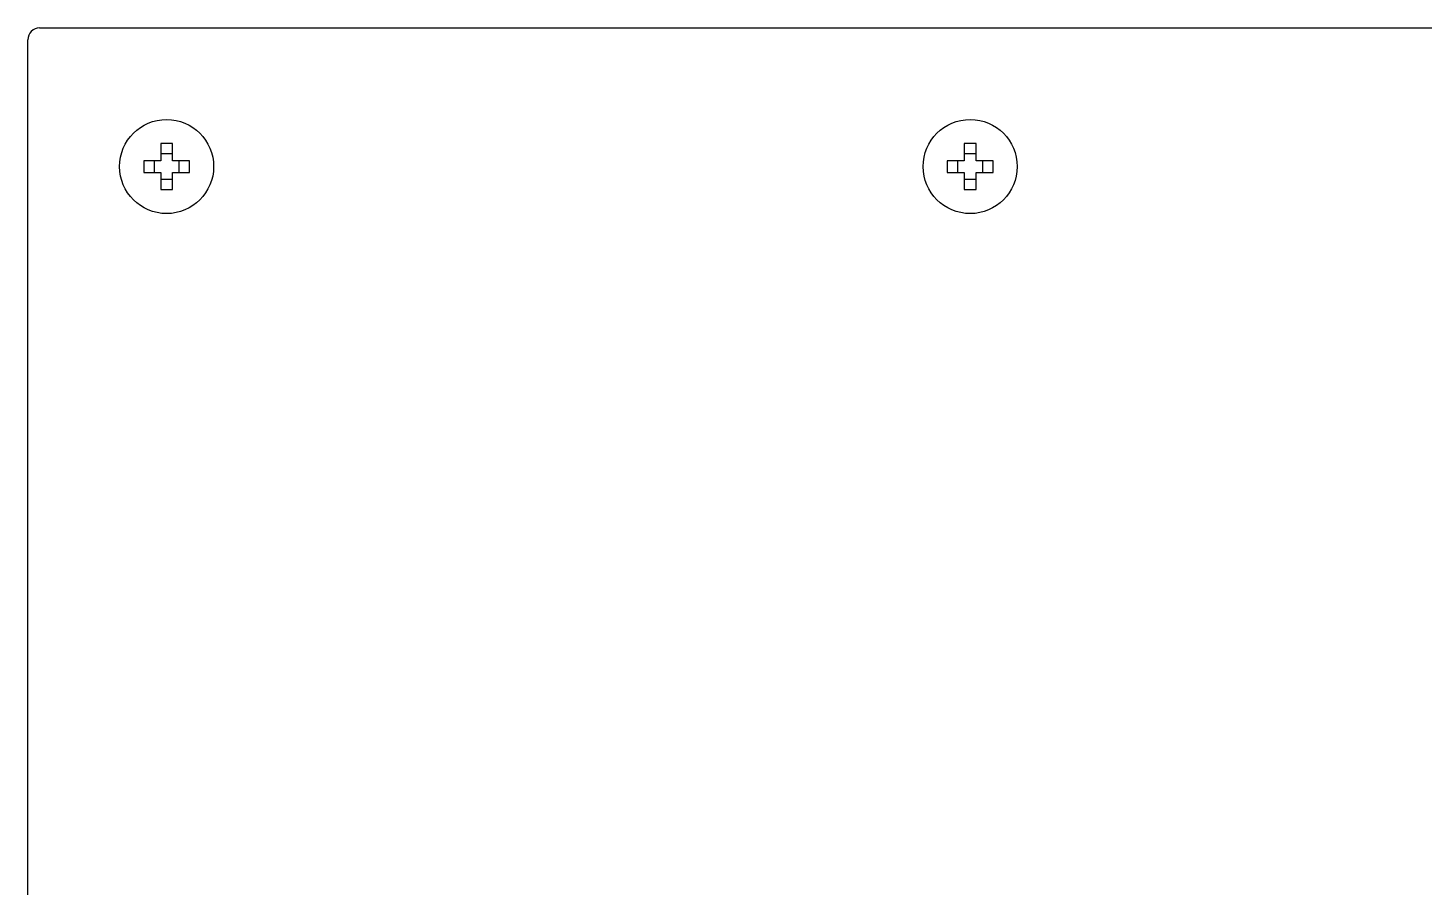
# Model space of a CAD drawing. Header units: millimetres. Extents: x -60 to 7633, y -2614 to 2146.
# Drawn here: x 2360.8 to 2479.6, y -2330 to -2256.9 of the extents above; entities that cross this region are included whole.
import ezdxf

# ---------------------------------------------------------------- set-up
doc = ezdxf.new("R2010")
doc.units = ezdxf.units.MM
doc.layers.get('0').update_dxf_attribs({"color": 250})

msp = doc.modelspace()

# ---------------------------------------------------------------- linework, layer by layer
at = {"linetype": 'Continuous'}
for p, q in [((2361.83, -2256.89), (2588.43, -2256.89)), ((2360.83, -2484.49), (2360.83, -2257.89)), ((2373.13, -2266.73), (2372.13, -2266.73)), ((2372.13, -2266.73), (2372.13, -2268.18)), ((2373.13, -2267.6), (2372.13, -2267.6)), ((2373.13, -2268.18), (2373.13, -2266.73)), ((2441.47, -2266.73), (2440.47, -2266.73)), ((2440.47, -2266.73), (2440.47, -2268.18)), ((2441.47, -2267.6), (2440.47, -2267.6)), ((2441.47, -2268.18), (2441.47, -2266.73)), ((2372.13, -2268.18), (2370.68, -2268.18)), ((2370.68, -2268.18), (2370.68, -2269.18)), ((2371.56, -2268.18), (2371.56, -2269.18)), ((2374.58, -2268.18), (2373.13, -2268.18)), ((2373.71, -2269.18), (2373.71, -2268.18)), ((2374.58, -2269.18), (2374.58, -2268.18)), ((2440.47, -2268.18), (2439.02, -2268.18)), ((2439.02, -2268.18), (2439.02, -2269.18)), ((2439.89, -2268.18), (2439.89, -2269.18)), ((2442.92, -2268.18), (2441.47, -2268.18)), ((2442.04, -2269.18), (2442.04, -2268.18)), ((2442.92, -2269.18), (2442.92, -2268.18)), ((2370.68, -2269.18), (2372.13, -2269.18)), ((2372.13, -2269.18), (2372.13, -2270.63)), ((2372.13, -2269.76), (2373.13, -2269.76)), ((2373.13, -2270.63), (2373.13, -2269.18)), ((2373.13, -2269.18), (2374.58, -2269.18)), ((2439.02, -2269.18), (2440.47, -2269.18)), ((2440.47, -2269.18), (2440.47, -2270.63)), ((2440.47, -2269.76), (2441.47, -2269.76)), ((2441.47, -2270.63), (2441.47, -2269.18)), ((2441.47, -2269.18), (2442.92, -2269.18)), ((2372.13, -2270.63), (2373.13, -2270.63)), ((2440.47, -2270.63), (2441.47, -2270.63))]:
    msp.add_line(p, q, dxfattribs=at)
for centre in [(2372.63, -2268.68), (2440.97, -2268.68)]:
    msp.add_circle(centre, 4, dxfattribs=at)
msp.add_arc((2361.83, -2257.89), 1, 90, 180, dxfattribs=at)

doc.saveas('drawing.dxf')
